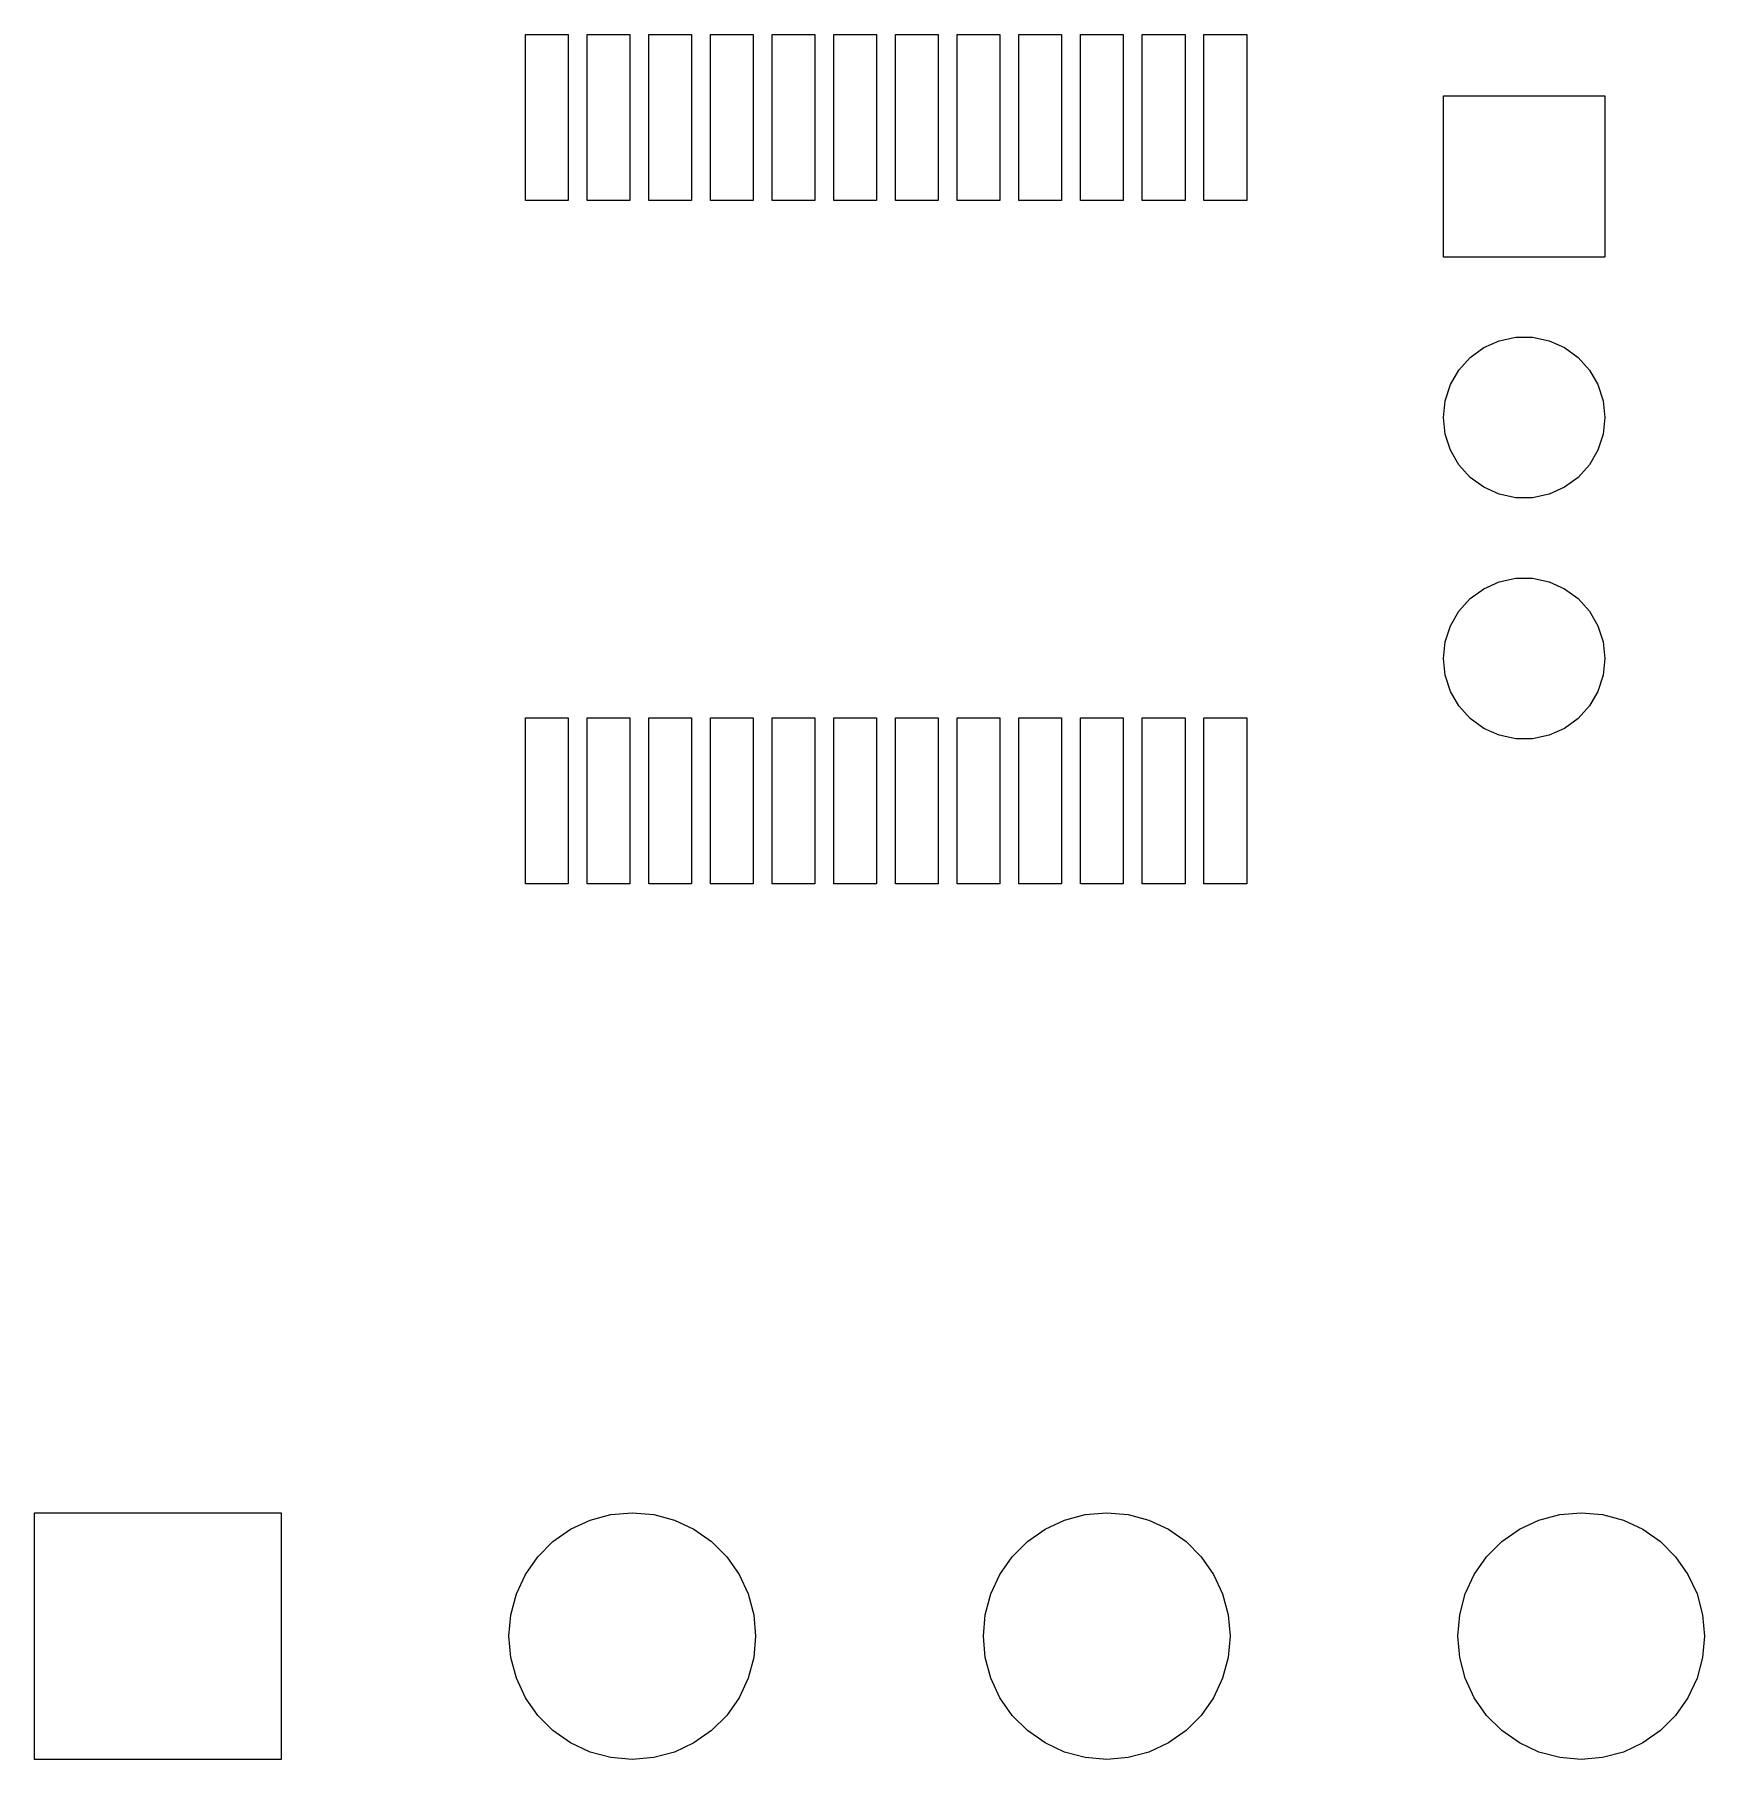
# Model space of a CAD drawing. Extents: x 101.8 to 145.3, y -121.1 to -50.5.
# Drawn here: x 102.8 to 120.4, y -121.1 to -102.92 of the extents above; entities that cross this region are included whole.
import ezdxf

# ---------------------------------------------------------------- set-up
doc = ezdxf.new("R2010")
doc.units = 0
doc.layers.add('BLACK', color=7, linetype='CONTINUOUS')

msp = doc.modelspace()

# ---------------------------------------------------------------- linework, layer by layer
at = {"layer": 'BLACK', "linetype": 'CONTINUOUS'}
for p, q in [((107.975, -104.675), (107.975, -102.925)), ((107.975, -102.925), (108.425, -102.925)), ((108.425, -102.925), (108.425, -104.675)), ((108.625, -104.675), (108.625, -102.925)), ((108.625, -102.925), (109.075, -102.925)), ((109.075, -102.925), (109.075, -104.675)), ((109.275, -104.675), (109.275, -102.925)), ((109.275, -102.925), (109.725, -102.925)), ((109.725, -102.925), (109.725, -104.675)), ((109.925, -104.675), (109.925, -102.925)), ((109.925, -102.925), (110.375, -102.925)), ((110.375, -102.925), (110.375, -104.675)), ((110.575, -104.675), (110.575, -102.925)), ((110.575, -102.925), (111.025, -102.925)), ((111.025, -102.925), (111.025, -104.675)), ((111.225, -104.675), (111.225, -102.925)), ((111.225, -102.925), (111.675, -102.925)), ((111.675, -102.925), (111.675, -104.675)), ((111.875, -104.675), (111.875, -102.925)), ((111.875, -102.925), (112.325, -102.925)), ((112.325, -102.925), (112.325, -104.675)), ((112.525, -104.675), (112.525, -102.925)), ((112.525, -102.925), (112.975, -102.925)), ((112.975, -102.925), (112.975, -104.675)), ((113.175, -104.675), (113.175, -102.925)), ((113.175, -102.925), (113.625, -102.925)), ((113.625, -102.925), (113.625, -104.675)), ((113.825, -104.675), (113.825, -102.925)), ((113.825, -102.925), (114.275, -102.925)), ((114.275, -102.925), (114.275, -104.675)), ((114.475, -104.675), (114.475, -102.925)), ((114.475, -102.925), (114.925, -102.925)), ((114.925, -102.925), (114.925, -104.675)), ((115.125, -104.675), (115.125, -102.925)), ((115.125, -102.925), (115.575, -102.925)), ((115.575, -102.925), (115.575, -104.675)), ((117.65, -105.27), (117.65, -103.57)), ((117.65, -103.57), (119.35, -103.57)), ((119.35, -103.57), (119.35, -105.27)), ((108.425, -104.675), (107.975, -104.675)), ((109.075, -104.675), (108.625, -104.675)), ((109.725, -104.675), (109.275, -104.675)), ((110.375, -104.675), (109.925, -104.675)), ((111.025, -104.675), (110.575, -104.675)), ((111.675, -104.675), (111.225, -104.675)), ((112.325, -104.675), (111.875, -104.675)), ((112.975, -104.675), (112.525, -104.675)), ((113.625, -104.675), (113.175, -104.675)), ((114.275, -104.675), (113.825, -104.675)), ((114.925, -104.675), (114.475, -104.675)), ((115.575, -104.675), (115.125, -104.675)), ((119.35, -105.27), (117.65, -105.27)), ((118.237336, -106.151602), (118.411151, -106.114656)), ((118.411151, -106.114656), (118.588849, -106.114656)), ((118.588849, -106.114656), (118.762664, -106.151602)), ((117.931239, -106.328327), (118.075, -106.223878)), ((118.075, -106.223878), (118.237336, -106.151602)), ((118.762664, -106.151602), (118.925, -106.223878)), ((118.925, -106.223878), (119.068761, -106.328327)), ((117.723486, -106.614274), (117.812336, -106.460383)), ((117.812336, -106.460383), (117.931239, -106.328327)), ((119.068761, -106.328327), (119.187664, -106.460383)), ((119.187664, -106.460383), (119.276514, -106.614274)), ((117.668575, -106.783275), (117.723486, -106.614274)), ((119.276514, -106.614274), (119.331425, -106.783275)), ((117.65, -106.96), (117.668575, -106.783275)), ((119.331425, -106.783275), (119.35, -106.96)), ((117.668575, -107.136725), (117.65, -106.96)), ((119.35, -106.96), (119.331425, -107.136725)), ((117.723486, -107.305726), (117.668575, -107.136725)), ((119.331425, -107.136725), (119.276514, -107.305726)), ((117.812336, -107.459617), (117.723486, -107.305726)), ((119.276514, -107.305726), (119.187664, -107.459617)), ((117.931239, -107.591673), (117.812336, -107.459617)), ((118.075, -107.696122), (117.931239, -107.591673)), ((119.068761, -107.591673), (118.925, -107.696122)), ((119.187664, -107.459617), (119.068761, -107.591673)), ((118.237336, -107.768398), (118.075, -107.696122)), ((118.411151, -107.805344), (118.237336, -107.768398)), ((118.762664, -107.768398), (118.588849, -107.805344)), ((118.925, -107.696122), (118.762664, -107.768398)), ((118.588849, -107.805344), (118.411151, -107.805344)), ((118.237336, -108.691602), (118.411151, -108.654656)), ((118.411151, -108.654656), (118.588849, -108.654656)), ((118.588849, -108.654656), (118.762664, -108.691602)), ((117.931239, -108.868327), (118.075, -108.763878)), ((118.075, -108.763878), (118.237336, -108.691602)), ((118.762664, -108.691602), (118.925, -108.763878)), ((118.925, -108.763878), (119.068761, -108.868327)), ((117.723486, -109.154274), (117.812336, -109.000383)), ((117.812336, -109.000383), (117.931239, -108.868327)), ((119.068761, -108.868327), (119.187664, -109.000383)), ((119.187664, -109.000383), (119.276514, -109.154274)), ((117.668575, -109.323275), (117.723486, -109.154274)), ((119.276514, -109.154274), (119.331425, -109.323275)), ((117.65, -109.5), (117.668575, -109.323275)), ((119.331425, -109.323275), (119.35, -109.5)), ((117.668575, -109.676725), (117.65, -109.5)), ((119.35, -109.5), (119.331425, -109.676725)), ((117.723486, -109.845726), (117.668575, -109.676725)), ((119.331425, -109.676725), (119.276514, -109.845726)), ((117.812336, -109.999617), (117.723486, -109.845726)), ((119.276514, -109.845726), (119.187664, -109.999617)), ((107.975, -111.875), (107.975, -110.125)), ((107.975, -110.125), (108.425, -110.125)), ((108.425, -110.125), (108.425, -111.875)), ((108.625, -111.875), (108.625, -110.125)), ((108.625, -110.125), (109.075, -110.125)), ((109.075, -110.125), (109.075, -111.875)), ((109.275, -111.875), (109.275, -110.125)), ((109.275, -110.125), (109.725, -110.125)), ((109.725, -110.125), (109.725, -111.875)), ((109.925, -111.875), (109.925, -110.125)), ((109.925, -110.125), (110.375, -110.125)), ((110.375, -110.125), (110.375, -111.875)), ((110.575, -111.875), (110.575, -110.125)), ((110.575, -110.125), (111.025, -110.125)), ((111.025, -110.125), (111.025, -111.875)), ((111.225, -111.875), (111.225, -110.125)), ((111.225, -110.125), (111.675, -110.125)), ((111.675, -110.125), (111.675, -111.875)), ((111.875, -111.875), (111.875, -110.125)), ((111.875, -110.125), (112.325, -110.125)), ((112.325, -110.125), (112.325, -111.875)), ((112.525, -111.875), (112.525, -110.125)), ((112.525, -110.125), (112.975, -110.125)), ((112.975, -110.125), (112.975, -111.875)), ((113.175, -111.875), (113.175, -110.125)), ((113.175, -110.125), (113.625, -110.125)), ((113.625, -110.125), (113.625, -111.875)), ((113.825, -111.875), (113.825, -110.125)), ((113.825, -110.125), (114.275, -110.125)), ((114.275, -110.125), (114.275, -111.875)), ((114.475, -111.875), (114.475, -110.125)), ((114.475, -110.125), (114.925, -110.125)), ((114.925, -110.125), (114.925, -111.875)), ((115.125, -111.875), (115.125, -110.125)), ((115.125, -110.125), (115.575, -110.125)), ((115.575, -110.125), (115.575, -111.875)), ((117.931239, -110.131673), (117.812336, -109.999617)), ((118.075, -110.236122), (117.931239, -110.131673)), ((119.068761, -110.131673), (118.925, -110.236122)), ((119.187664, -109.999617), (119.068761, -110.131673)), ((118.237336, -110.308398), (118.075, -110.236122)), ((118.411151, -110.345344), (118.237336, -110.308398)), ((118.762664, -110.308398), (118.588849, -110.345344)), ((118.925, -110.236122), (118.762664, -110.308398)), ((118.588849, -110.345344), (118.411151, -110.345344)), ((108.425, -111.875), (107.975, -111.875)), ((109.075, -111.875), (108.625, -111.875)), ((109.725, -111.875), (109.275, -111.875)), ((110.375, -111.875), (109.925, -111.875)), ((111.025, -111.875), (110.575, -111.875)), ((111.675, -111.875), (111.225, -111.875)), ((112.325, -111.875), (111.875, -111.875)), ((112.975, -111.875), (112.525, -111.875)), ((113.625, -111.875), (113.175, -111.875)), ((114.275, -111.875), (113.825, -111.875)), ((114.925, -111.875), (114.475, -111.875)), ((115.575, -111.875), (115.125, -111.875)), ((102.8, -121.1), (102.8, -118.5)), ((102.8, -118.5), (105.4, -118.5)), ((105.4, -118.5), (105.4, -121.1)), ((108.874257, -118.51975), (109.1, -118.5)), ((109.1, -118.5), (109.325743, -118.51975)), ((113.874257, -118.51975), (114.1, -118.5)), ((114.1, -118.5), (114.325743, -118.51975)), ((118.874257, -118.51975), (119.1, -118.5)), ((119.1, -118.5), (119.325743, -118.51975)), ((108.264376, -118.804142), (108.45, -118.674167)), ((108.45, -118.674167), (108.655374, -118.5784)), ((108.655374, -118.5784), (108.874257, -118.51975)), ((109.325743, -118.51975), (109.544626, -118.5784)), ((109.544626, -118.5784), (109.75, -118.674167)), ((109.75, -118.674167), (109.935624, -118.804142)), ((113.264376, -118.804142), (113.45, -118.674167)), ((113.45, -118.674167), (113.655374, -118.5784)), ((113.655374, -118.5784), (113.874257, -118.51975)), ((114.325743, -118.51975), (114.544626, -118.5784)), ((114.544626, -118.5784), (114.75, -118.674167)), ((114.75, -118.674167), (114.935624, -118.804142)), ((118.264376, -118.804142), (118.45, -118.674167)), ((118.45, -118.674167), (118.655374, -118.5784)), ((118.655374, -118.5784), (118.874257, -118.51975)), ((119.325743, -118.51975), (119.544626, -118.5784)), ((119.544626, -118.5784), (119.75, -118.674167)), ((119.75, -118.674167), (119.935624, -118.804142)), ((108.104142, -118.964376), (108.264376, -118.804142)), ((109.935624, -118.804142), (110.095858, -118.964376)), ((113.104142, -118.964376), (113.264376, -118.804142)), ((114.935624, -118.804142), (115.095858, -118.964376)), ((118.104142, -118.964376), (118.264376, -118.804142)), ((119.935624, -118.804142), (120.095858, -118.964376)), ((107.974167, -119.15), (108.104142, -118.964376)), ((110.095858, -118.964376), (110.225833, -119.15)), ((112.974167, -119.15), (113.104142, -118.964376)), ((115.095858, -118.964376), (115.225833, -119.15)), ((117.974167, -119.15), (118.104142, -118.964376)), ((120.095858, -118.964376), (120.225833, -119.15)), ((107.8784, -119.355374), (107.974167, -119.15)), ((110.225833, -119.15), (110.3216, -119.355374)), ((112.8784, -119.355374), (112.974167, -119.15)), ((115.225833, -119.15), (115.3216, -119.355374)), ((117.8784, -119.355374), (117.974167, -119.15)), ((120.225833, -119.15), (120.3216, -119.355374)), ((107.81975, -119.574257), (107.8784, -119.355374)), ((110.3216, -119.355374), (110.38025, -119.574257)), ((112.81975, -119.574257), (112.8784, -119.355374)), ((115.3216, -119.355374), (115.38025, -119.574257)), ((117.81975, -119.574257), (117.8784, -119.355374)), ((120.3216, -119.355374), (120.38025, -119.574257)), ((107.8, -119.8), (107.81975, -119.574257)), ((110.38025, -119.574257), (110.4, -119.8)), ((112.8, -119.8), (112.81975, -119.574257)), ((115.38025, -119.574257), (115.4, -119.8)), ((117.8, -119.8), (117.81975, -119.574257)), ((120.38025, -119.574257), (120.4, -119.8)), ((107.81975, -120.025743), (107.8, -119.8)), ((110.4, -119.8), (110.38025, -120.025743)), ((112.81975, -120.025743), (112.8, -119.8)), ((115.4, -119.8), (115.38025, -120.025743)), ((117.81975, -120.025743), (117.8, -119.8)), ((120.4, -119.8), (120.38025, -120.025743)), ((107.8784, -120.244626), (107.81975, -120.025743)), ((110.38025, -120.025743), (110.3216, -120.244626)), ((112.8784, -120.244626), (112.81975, -120.025743)), ((115.38025, -120.025743), (115.3216, -120.244626)), ((117.8784, -120.244626), (117.81975, -120.025743)), ((120.38025, -120.025743), (120.3216, -120.244626)), ((107.974167, -120.45), (107.8784, -120.244626)), ((110.3216, -120.244626), (110.225833, -120.45)), ((112.974167, -120.45), (112.8784, -120.244626)), ((115.3216, -120.244626), (115.225833, -120.45)), ((117.974167, -120.45), (117.8784, -120.244626)), ((120.3216, -120.244626), (120.225833, -120.45)), ((108.104142, -120.635624), (107.974167, -120.45)), ((110.225833, -120.45), (110.095858, -120.635624)), ((113.104142, -120.635624), (112.974167, -120.45)), ((115.225833, -120.45), (115.095858, -120.635624)), ((118.104142, -120.635624), (117.974167, -120.45)), ((120.225833, -120.45), (120.095858, -120.635624)), ((108.264376, -120.795858), (108.104142, -120.635624)), ((110.095858, -120.635624), (109.935624, -120.795858)), ((113.264376, -120.795858), (113.104142, -120.635624)), ((115.095858, -120.635624), (114.935624, -120.795858)), ((118.264376, -120.795858), (118.104142, -120.635624)), ((120.095858, -120.635624), (119.935624, -120.795858)), ((108.45, -120.925833), (108.264376, -120.795858)), ((109.935624, -120.795858), (109.75, -120.925833)), ((113.45, -120.925833), (113.264376, -120.795858)), ((114.935624, -120.795858), (114.75, -120.925833)), ((118.45, -120.925833), (118.264376, -120.795858)), ((119.935624, -120.795858), (119.75, -120.925833)), ((108.655374, -121.0216), (108.45, -120.925833)), ((108.874257, -121.08025), (108.655374, -121.0216)), ((109.544626, -121.0216), (109.325743, -121.08025)), ((109.75, -120.925833), (109.544626, -121.0216)), ((113.655374, -121.0216), (113.45, -120.925833)), ((113.874257, -121.08025), (113.655374, -121.0216)), ((114.544626, -121.0216), (114.325743, -121.08025)), ((114.75, -120.925833), (114.544626, -121.0216)), ((118.655374, -121.0216), (118.45, -120.925833)), ((118.874257, -121.08025), (118.655374, -121.0216)), ((119.544626, -121.0216), (119.325743, -121.08025)), ((119.75, -120.925833), (119.544626, -121.0216)), ((105.4, -121.1), (102.8, -121.1)), ((109.1, -121.1), (108.874257, -121.08025)), ((109.325743, -121.08025), (109.1, -121.1)), ((114.1, -121.1), (113.874257, -121.08025)), ((114.325743, -121.08025), (114.1, -121.1)), ((119.1, -121.1), (118.874257, -121.08025)), ((119.325743, -121.08025), (119.1, -121.1))]:
    msp.add_line(p, q, dxfattribs=at)

doc.saveas('drawing.dxf')
